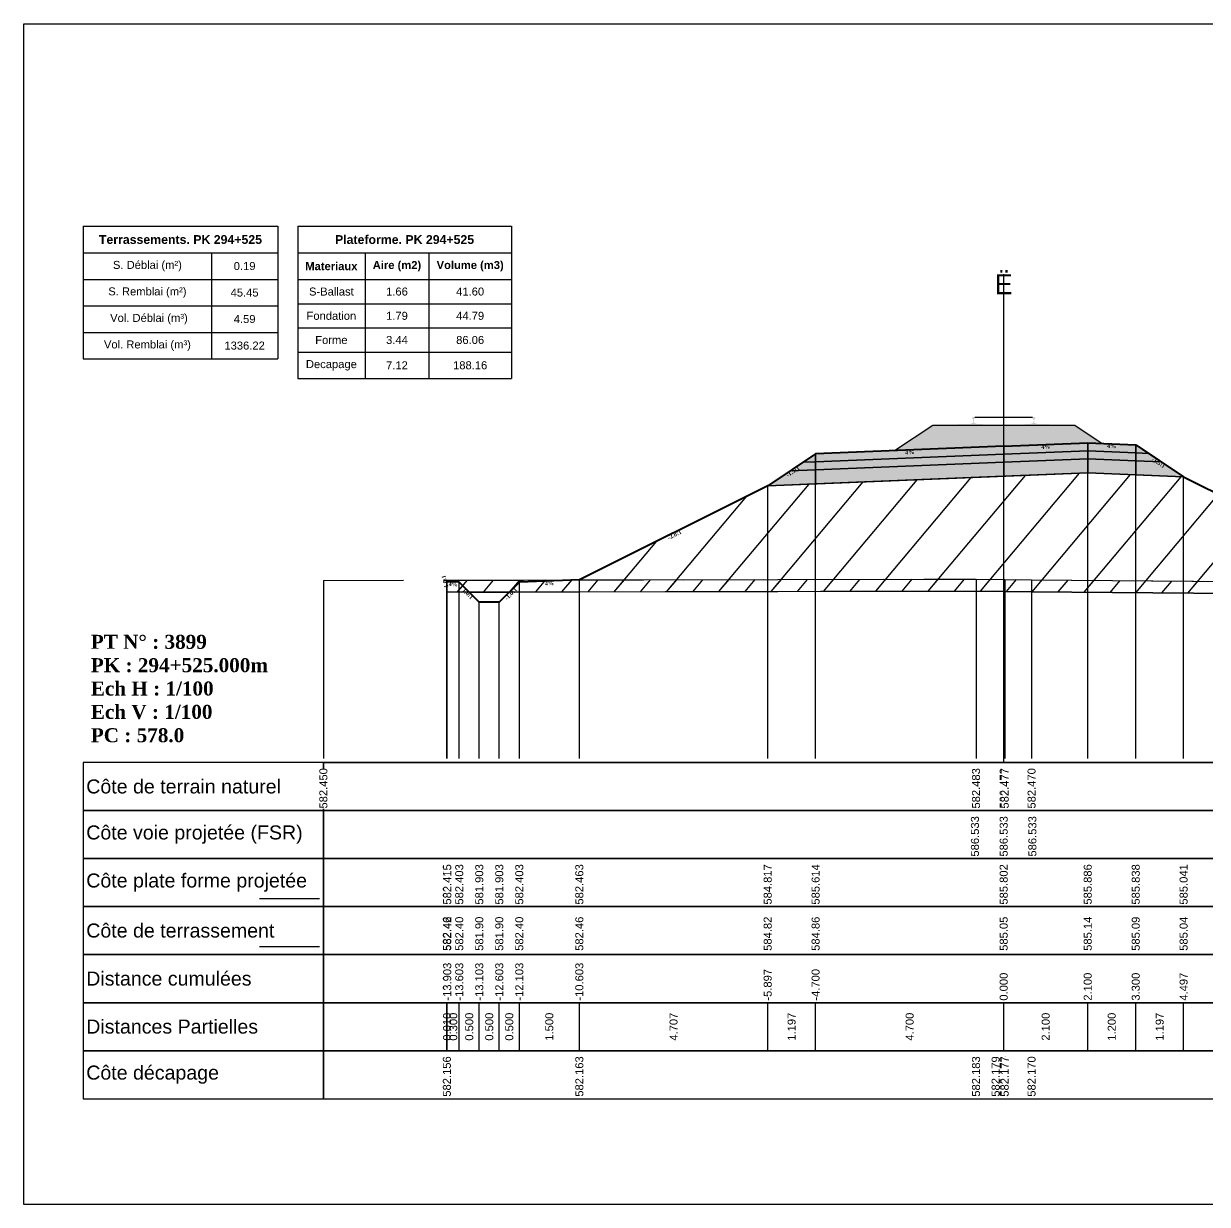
# Model space of a CAD drawing. Header units: millimetres. Extents: x 2762 to 3076, y 916 to 3305.
# Drawn here: x 2797.56 to 2827.14, y 2559.65 to 2589.15 of the extents above; entities that cross this region are included whole.
import ezdxf

# ---------------------------------------------------------------- set-up
doc = ezdxf.new("R2010")
doc.units = ezdxf.units.MM
doc.header["$LTSCALE"] = 2
doc.linetypes.add('CACHE', pattern=[9.525, 6.35, -3.175])
doc.linetypes.add('DASHED', pattern=[0.75, 0.5, -0.25])
for name, color, linetype in [('C-ANNO-TABL', 1, 'Continuous'), ('C-ANNO-TABL-TEXT', 150, 'Continuous'), ('C-ANNO-TABL-TITL', 150, 'Continuous'), ('C-ANNO-TABL-TTBL', 5, 'Continuous'), ('C-ROAD-CORR', 5, 'Continuous'), ('C-ROAD-SCTN', 7, 'Continuous')]:
    doc.layers.add(name, color=color, linetype=linetype)
doc.styles.add('ARIAL', font='arial.ttf')
doc.styles.add('C3D_Etiquette', font='romans.shx')
doc.styles.add('C3D_Profil_Travers', font='romans.shx')
doc.styles.get("Standard").update_dxf_attribs({"font": 'arial.ttf'})

msp = doc.modelspace()

# ---------------------------------------------------------------- hatches: boundary and pattern name
at = {"linetype": 'Continuous', "lineweight": -3}
msp.add_hatch(color=254, dxfattribs=at).paths.add_polyline_path([(2820.837, 2578.931), (2820.837, 2579.116), (2820.952, 2579.137), (2821.3, 2579.137), (2821.3, 2579.142), (2821.226, 2579.142), (2821.226, 2579.152), (2821.227, 2579.153), (2821.229, 2579.154), (2821.23, 2579.154), (2821.25, 2579.156), (2821.253, 2579.156), (2821.256, 2579.157), (2821.284, 2579.168), (2821.287, 2579.169), (2821.288, 2579.17), (2821.289, 2579.172), (2821.29, 2579.176), (2821.291, 2579.183), (2821.292, 2579.192), (2821.293, 2579.203), (2821.293, 2579.226), (2821.292, 2579.242), (2821.292, 2579.249), (2821.291, 2579.255), (2821.29, 2579.259), (2821.29, 2579.261), (2821.289, 2579.264), (2821.288, 2579.266), (2821.287, 2579.268), (2821.286, 2579.269), (2821.285, 2579.27), (2821.269, 2579.275), (2821.267, 2579.277), (2821.266, 2579.278), (2821.265, 2579.279), (2821.265, 2579.282), (2821.265, 2579.3), (2821.266, 2579.304), (2821.267, 2579.307), (2821.269, 2579.309), (2821.271, 2579.31), (2821.274, 2579.312), (2821.275, 2579.312), (2821.279, 2579.313), (2821.283, 2579.313), (2821.286, 2579.314), (2821.29, 2579.314), (2821.295, 2579.314), (2821.298, 2579.314), (2821.301, 2579.314), (2821.305, 2579.314), (2821.308, 2579.314), (2821.312, 2579.314), (2821.317, 2579.314), (2821.32, 2579.313), (2821.324, 2579.313), (2821.328, 2579.312), (2821.329, 2579.312), (2821.331, 2579.31), (2821.334, 2579.309), (2821.336, 2579.307), (2821.337, 2579.304), (2821.337, 2579.3), (2821.337, 2579.282), (2821.337, 2579.279), (2821.337, 2579.278), (2821.336, 2579.277), (2821.334, 2579.275), (2821.318, 2579.27), (2821.317, 2579.269), (2821.315, 2579.268), (2821.314, 2579.266), (2821.314, 2579.264), (2821.313, 2579.261), (2821.312, 2579.259), (2821.312, 2579.255), (2821.311, 2579.249), (2821.31, 2579.242), (2821.31, 2579.226), (2821.31, 2579.203), (2821.311, 2579.192), (2821.312, 2579.183), (2821.313, 2579.176), (2821.314, 2579.172), (2821.315, 2579.17), (2821.316, 2579.169), (2821.318, 2579.168), (2821.347, 2579.157), (2821.35, 2579.156), (2821.353, 2579.156), (2821.373, 2579.154), (2821.374, 2579.154), (2821.375, 2579.153), (2821.376, 2579.152), (2821.376, 2579.142), (2821.302, 2579.142), (2821.302, 2579.137), (2821.506, 2579.137), (2821.638, 2579.106), (2822.472, 2579.106), (2822.603, 2579.137), (2822.807, 2579.137), (2822.807, 2579.142), (2822.733, 2579.142), (2822.733, 2579.152), (2822.734, 2579.153), (2822.736, 2579.154), (2822.737, 2579.154), (2822.757, 2579.156), (2822.76, 2579.156), (2822.763, 2579.157), (2822.791, 2579.168), (2822.794, 2579.169), (2822.795, 2579.17), (2822.796, 2579.172), (2822.797, 2579.176), (2822.798, 2579.183), (2822.799, 2579.192), (2822.8, 2579.203), (2822.8, 2579.226), (2822.799, 2579.242), (2822.799, 2579.249), (2822.798, 2579.255), (2822.797, 2579.259), (2822.797, 2579.261), (2822.796, 2579.264), (2822.795, 2579.266), (2822.794, 2579.268), (2822.793, 2579.269), (2822.792, 2579.27), (2822.776, 2579.275), (2822.774, 2579.277), (2822.773, 2579.278), (2822.772, 2579.279), (2822.772, 2579.282), (2822.772, 2579.3), (2822.773, 2579.304), (2822.774, 2579.307), (2822.776, 2579.309), (2822.778, 2579.31), (2822.781, 2579.312), (2822.782, 2579.312), (2822.786, 2579.313), (2822.79, 2579.313), (2822.793, 2579.314), (2822.797, 2579.314), (2822.802, 2579.314), (2822.805, 2579.314), (2822.808, 2579.314), (2822.812, 2579.314), (2822.815, 2579.314), (2822.819, 2579.314), (2822.824, 2579.314), (2822.827, 2579.313), (2822.831, 2579.313), (2822.835, 2579.312), (2822.836, 2579.312), (2822.838, 2579.31), (2822.841, 2579.309), (2822.843, 2579.307), (2822.844, 2579.304), (2822.844, 2579.3), (2822.844, 2579.282), (2822.844, 2579.279), (2822.844, 2579.278), (2822.843, 2579.277), (2822.841, 2579.275), (2822.825, 2579.27), (2822.824, 2579.269), (2822.822, 2579.268), (2822.821, 2579.266), (2822.821, 2579.264), (2822.82, 2579.261), (2822.819, 2579.259), (2822.819, 2579.255), (2822.818, 2579.249), (2822.817, 2579.242), (2822.817, 2579.226), (2822.817, 2579.203), (2822.818, 2579.192), (2822.819, 2579.183), (2822.82, 2579.176), (2822.821, 2579.172), (2822.822, 2579.17), (2822.823, 2579.169), (2822.825, 2579.168), (2822.854, 2579.157), (2822.857, 2579.156), (2822.86, 2579.156), (2822.88, 2579.154), (2822.881, 2579.154), (2822.882, 2579.153), (2822.883, 2579.152), (2822.883, 2579.142), (2822.809, 2579.142), (2822.809, 2579.137), (2823.157, 2579.137), (2823.272, 2579.116), (2823.272, 2578.931)])
h = msp.add_hatch(dxfattribs=at)
h.set_pattern_fill('GRAVEL', color=252, scale=0.009, style=0)
h.set_pattern_definition([(228.0128, (2819.486781, 2578.705545), (-1.8288, -2.0574), [0.030755, -3.0447435]), (184.96974, (2819.466207, 2578.682685), (2.743199999, 0.228600013), [0.0527764, -5.2248644]), (132.51045, (2819.413629, 2578.678113), (2.286, -2.5146), [0.0372133, -3.684125]), (267.2737, (2819.324475, 2578.620963), (0.2286, 4.572), [0.0480604, -4.7579794]), (292.83365, (2819.322189, 2578.572957), (-1.143, 2.7432), [0.047127, -4.6655827]), (357.2737, (2819.340477, 2578.529523), (-4.572, 0.2286), [0.0480604, -4.7579794]), (37.69424, (2819.388483, 2578.527237), (-2.9718, -2.286), [0.0635574, -6.2921804]), (72.25533, (2819.438775, 2578.566099), (1.6002, 5.0292), [0.0600048, -5.940473]), (121.42957, (2819.457063, 2578.623249), (-1.8288, 2.9718), [0.048223, -4.774099]), (175.23636, (2819.431917, 2578.664397), (2.5146, -0.2286), [0.055054, -2.697654]), (222.39744, (2819.377053, 2578.668969), (-2.7432, -2.5146), [0.071197, -7.0485095]), (138.81407, (2819.55079, 2578.618677), (-1.6002, 1.3716), [0.0243004, -2.405751]), (171.46923, (2819.532501, 2578.634679), (2.9718, -0.4572), [0.0462314, -4.5769175]), (225, (2819.48678, 2578.64154), (-3e-17, -0.2286), [0.032329, -0.29096]), (203.1986, (2819.47078, 2578.66897), (1.143, 0.4572), [0.01741, -1.723556]), (291.8014, (2819.454777, 2578.66211), (-0.2286, 0.6858), [0.024621, -1.206428]), (30.9638, (2819.46392, 2578.63925), (0.6858, 0.4572), [0.039989, -1.292967]), (161.565, (2819.49821, 2578.659825), (0.4572, -0.2286), [0.028916, -0.693981]), (16.38954, (2819.322189, 2578.662111), (2.286, 0.6858), [0.040508, -4.0102944]), (70.34618, (2819.361051, 2578.673541), (-0.9144, -2.5146), [0.033984, -3.3643994]), (293.1986, (2819.49821, 2578.705545), (-0.4572, 1.143), [0.034819, -1.7061465]), (343.61046, (2819.511927, 2578.673541), (-2.286, 0.6858), [0.040508, -4.0102944]), (339.44395, (2819.32219, 2578.52038), (-1.143, 0.4572), [0.039063, -1.914096]), (294.77514, (2819.358765, 2578.506663), (-1.143, 2.5146), [0.0327305, -3.2403234]), (66.8014, (2819.500497, 2578.476945), (0.4572, 1.143), [0.034819, -1.7061465]), (17.35402, (2819.514213, 2578.508949), (-2.9718, -0.9144), [0.0383204, -3.793714]), (69.44395, (2819.388483, 2578.476945), (-0.4572, -1.143), [0.0195316, -1.933628]), (101.3099, (2819.48678, 2578.476945), (-0.2286, 0.9144), [0.011656, -1.1539795]), (165.9638, (2819.484495, 2578.488375), (0.6858, -0.2286), [0.047127, -0.895415]), (186.009, (2819.438775, 2578.499805), (2.286, 0.2286), [0.043674, -4.323723]), (303.69, (2819.46392, 2578.61868), (-0.2286, 0.4572), [0.032969, -0.79126]), (353.15723, (2819.482209, 2578.591245), (3.8862, -0.4572), [0.05756, -5.698441]), (60.9454, (2819.53936, 2578.584387), (-0.9144, -1.6002), [0.023536, -2.330045]), (90, (2819.5508, 2578.60496), (-0.2286, 0.2286), [0.013716, -0.214884]), (120.25644, (2819.434203, 2578.506663), (0.9144, -1.6002), [0.031758, -3.1440547]), (48.0128, (2819.418201, 2578.534095), (1.8288, 2.0574), [0.06151, -3.0139886]), (0, (2819.45935, 2578.57981), (0.2286, 0.2286), [0.059436, -0.169164]), (325.30485, (2819.518785, 2578.579815), (2.286, -1.6002), [0.036145, -3.5783385]), (254.0546, (2819.548503, 2578.55924), (-0.2286, -0.9144), [0.033285, -1.6309485]), (207.64598, (2819.539359, 2578.527237), (-4.3434, -2.286), [0.054193, -5.365122]), (175.42608, (2819.491353, 2578.502091), (-2.9718, 0.2286), [0.0573327, -5.675926])])
h.paths.add_polyline_path([(2819.322, 2578.477), (2820.28, 2579.115), (2823.83, 2579.115), (2824.519, 2578.656), (2824.155, 2578.67)])
h = msp.add_hatch(color=11, dxfattribs=at)
h.paths.add_polyline_path([(2825.355, 2578.422), (2825.355, 2578.622), (2825.674, 2578.409)])
h.paths.add_polyline_path([(2824.155, 2578.47), (2824.155, 2578.67), (2825.355, 2578.622), (2825.355, 2578.422)])
h.paths.add_polyline_path([(2822.055, 2578.386), (2822.055, 2578.586), (2824.155, 2578.67), (2824.155, 2578.47)])
h.paths.add_polyline_path([(2817.355, 2578.198), (2817.355, 2578.398), (2822.055, 2578.586), (2822.055, 2578.386)])
h.paths.add_polyline_path([(2817.035, 2578.185), (2817.355, 2578.398), (2817.355, 2578.198)])
h = msp.add_hatch(color=30, dxfattribs=at)
h.paths.add_polyline_path([(2825.355, 2578.222), (2825.355, 2578.422), (2825.674, 2578.409), (2825.993, 2578.197)])
h.paths.add_polyline_path([(2824.155, 2578.27), (2824.155, 2578.47), (2825.355, 2578.422), (2825.355, 2578.222)])
h.paths.add_polyline_path([(2822.055, 2578.186), (2822.055, 2578.386), (2824.155, 2578.47), (2824.155, 2578.27)])
h.paths.add_polyline_path([(2817.355, 2577.998), (2817.355, 2578.198), (2822.055, 2578.386), (2822.055, 2578.186)])
h.paths.add_polyline_path([(2816.716, 2577.973), (2817.035, 2578.185), (2817.355, 2578.198), (2817.355, 2577.998)])
h = msp.add_hatch(color=83, dxfattribs=at)
h.paths.add_polyline_path([(2825.355, 2577.872), (2825.355, 2578.222), (2825.993, 2578.197), (2826.551, 2577.824)])
h.paths.add_polyline_path([(2824.155, 2577.92), (2824.155, 2578.27), (2825.355, 2578.222), (2825.355, 2577.872)])
h.paths.add_polyline_path([(2822.055, 2577.836), (2822.055, 2578.186), (2824.155, 2578.27), (2824.155, 2577.92)])
h.paths.add_polyline_path([(2817.355, 2577.648), (2817.355, 2577.998), (2822.055, 2578.186), (2822.055, 2577.836)])
h.paths.add_polyline_path([(2816.158, 2577.6), (2816.716, 2577.973), (2817.355, 2577.998), (2817.355, 2577.648)])
h = msp.add_hatch(dxfattribs=at)
h.set_pattern_fill('_U', color=3, angle=50, style=0, pattern_type=0)
h.set_pattern_definition([(50, (2809.7076, 2574.9435), (-0.766044, 0.642788), [])])
h.paths.add_polyline_path([(2809.708, 2574.944), (2809.951, 2575.187), (2811.451, 2575.247), (2816.158, 2577.6), (2824.155, 2577.92), (2826.551, 2577.824), (2831.867, 2575.166), (2831.867, 2574.866), (2822.752, 2574.953), (2822.08, 2574.961), (2821.364, 2574.967)])
h.paths.add_polyline_path([(2808.141, 2574.94), (2808.141, 2575.24), (2808.151, 2575.199), (2808.451, 2575.187), (2808.697, 2574.941)])
h = msp.add_hatch(dxfattribs=at)
h.set_pattern_fill('_U', color=150, scale=0.5, angle=50, style=0, pattern_type=0)
h.set_pattern_definition([(50, (2809.70765, 2574.9435), (-0.383022, 0.321394), [])])
h.paths.add_polyline_path([(2809.708, 2574.944), (2809.951, 2575.187), (2811.451, 2575.247), (2821.364, 2575.267), (2822.08, 2575.261), (2822.752, 2575.253), (2831.867, 2575.166), (2831.867, 2574.866), (2822.752, 2574.953), (2822.08, 2574.961), (2821.364, 2574.967)])
h.paths.add_polyline_path([(2808.141, 2575.24), (2811.451, 2575.247), (2809.951, 2575.187), (2809.708, 2574.944), (2808.697, 2574.941), (2808.451, 2575.187), (2808.151, 2575.199)])
h.paths.add_polyline_path([(2808.141, 2574.94), (2808.141, 2575.24), (2808.151, 2575.199), (2808.451, 2575.187), (2808.697, 2574.941)])

# ---------------------------------------------------------------- linework, layer by layer
at = {"color": 7, "linetype": 'Continuous', "lineweight": -3}
for p, q in [((2822.055, 2570.684), (2822.055, 2582.884)), ((2805.054, 2570.684), (2839.056, 2570.684)), ((2808.141, 2563.484), (2808.141, 2564.684)), ((2808.151, 2563.484), (2808.151, 2564.684)), ((2808.151, 2563.484), (2808.151, 2564.684)), ((2808.451, 2563.484), (2808.451, 2564.684)), ((2808.451, 2563.484), (2808.451, 2564.684)), ((2808.951, 2563.484), (2808.951, 2564.684)), ((2808.951, 2563.484), (2808.951, 2564.684)), ((2809.451, 2563.484), (2809.451, 2564.684)), ((2809.451, 2563.484), (2809.451, 2564.684)), ((2809.951, 2563.484), (2809.951, 2564.684)), ((2809.951, 2563.484), (2809.951, 2564.684)), ((2811.451, 2563.484), (2811.451, 2564.684)), ((2811.451, 2563.484), (2811.451, 2564.684)), ((2816.158, 2563.484), (2816.158, 2564.684)), ((2816.158, 2563.484), (2816.158, 2564.684)), ((2817.355, 2563.484), (2817.355, 2564.684)), ((2817.355, 2563.484), (2817.355, 2564.684)), ((2822.055, 2563.484), (2822.055, 2564.684)), ((2822.055, 2563.484), (2822.055, 2564.684)), ((2824.155, 2563.484), (2824.155, 2564.684)), ((2824.155, 2563.484), (2824.155, 2564.684)), ((2825.355, 2563.484), (2825.355, 2564.684)), ((2825.355, 2563.484), (2825.355, 2564.684)), ((2826.551, 2563.484), (2826.551, 2564.684)), ((2826.551, 2563.484), (2826.551, 2564.684))]:
    msp.add_line(p, q, dxfattribs=at)
at = {"color": 251, "linetype": 'Continuous', "lineweight": -3}
for p, q in [((2819.322, 2578.477), (2820.28, 2579.115)), ((2820.28, 2579.115), (2823.83, 2579.115)), ((2823.83, 2579.115), (2824.519, 2578.656)), ((2824.155, 2578.67), (2819.322, 2578.477)), ((2822.055, 2578.586), (2824.155, 2578.67)), ((2824.519, 2578.656), (2824.155, 2578.67)), ((2824.155, 2578.47), (2824.155, 2578.67)), ((2824.155, 2578.67), (2825.355, 2578.622)), ((2824.155, 2578.67), (2824.155, 2578.47)), ((2825.355, 2578.422), (2825.355, 2578.622)), ((2825.355, 2578.622), (2825.674, 2578.409)), ((2825.355, 2578.622), (2825.355, 2578.422)), ((2817.035, 2578.185), (2817.355, 2578.398)), ((2817.355, 2578.398), (2822.055, 2578.586)), ((2817.355, 2578.198), (2817.355, 2578.398)), ((2817.355, 2578.398), (2817.355, 2578.198)), ((2822.055, 2578.386), (2817.355, 2578.198)), ((2822.055, 2578.386), (2822.055, 2578.586)), ((2822.055, 2578.586), (2822.055, 2578.386)), ((2824.155, 2578.47), (2822.055, 2578.386)), ((2825.355, 2578.422), (2824.155, 2578.47)), ((2825.674, 2578.409), (2825.355, 2578.422)), ((2817.355, 2578.198), (2817.035, 2578.185))]:
    msp.add_line(p, q, dxfattribs=at)
at = {"color": 53, "linetype": 'Continuous', "lineweight": -3}
for p, q in [((2817.355, 2578.198), (2822.055, 2578.386)), ((2822.055, 2578.386), (2824.155, 2578.47)), ((2822.055, 2578.186), (2822.055, 2578.386)), ((2822.055, 2578.386), (2822.055, 2578.186)), ((2824.155, 2578.27), (2824.155, 2578.47)), ((2824.155, 2578.47), (2825.355, 2578.422)), ((2824.155, 2578.47), (2824.155, 2578.27)), ((2825.355, 2578.222), (2825.355, 2578.422)), ((2825.355, 2578.422), (2825.674, 2578.409)), ((2825.355, 2578.422), (2825.355, 2578.222)), ((2825.674, 2578.409), (2825.993, 2578.197)), ((2816.716, 2577.973), (2817.035, 2578.185)), ((2817.035, 2578.185), (2817.355, 2578.198)), ((2817.355, 2577.998), (2817.355, 2578.198)), ((2817.355, 2578.198), (2817.355, 2577.998)), ((2822.055, 2578.186), (2817.355, 2577.998)), ((2817.355, 2577.998), (2822.055, 2578.186)), ((2824.155, 2578.27), (2822.055, 2578.186)), ((2822.055, 2578.186), (2824.155, 2578.27)), ((2822.055, 2577.836), (2822.055, 2578.186)), ((2822.055, 2578.186), (2822.055, 2577.836)), ((2825.355, 2578.222), (2824.155, 2578.27)), ((2824.155, 2577.92), (2824.155, 2578.27)), ((2824.155, 2578.27), (2825.355, 2578.222)), ((2824.155, 2578.27), (2824.155, 2577.92)), ((2825.993, 2578.197), (2825.355, 2578.222)), ((2825.355, 2577.872), (2825.355, 2578.222)), ((2825.355, 2578.222), (2825.993, 2578.197)), ((2825.355, 2578.222), (2825.355, 2577.872)), ((2825.993, 2578.197), (2826.551, 2577.824)), ((2816.158, 2577.6), (2816.716, 2577.973)), ((2817.355, 2577.998), (2816.716, 2577.973)), ((2816.716, 2577.973), (2817.355, 2577.998)), ((2817.355, 2577.648), (2817.355, 2577.998)), ((2817.355, 2577.998), (2817.355, 2577.648)), ((2822.055, 2577.836), (2817.355, 2577.648)), ((2824.155, 2577.92), (2822.055, 2577.836)), ((2825.355, 2577.872), (2824.155, 2577.92)), ((2826.551, 2577.824), (2825.355, 2577.872)), ((2817.355, 2577.648), (2816.158, 2577.6))]:
    msp.add_line(p, q, dxfattribs=at)
at = {"color": 253, "linetype": 'Continuous', "lineweight": -3}
for p, q in [((2816.158, 2577.6), (2824.155, 2577.92)), ((2824.155, 2577.92), (2826.551, 2577.824)), ((2826.551, 2577.824), (2831.867, 2575.166)), ((2811.451, 2575.247), (2816.158, 2577.6)), ((2808.141, 2575.24), (2811.451, 2575.247)), ((2808.151, 2575.199), (2808.141, 2575.24)), ((2808.141, 2574.94), (2808.141, 2575.24)), ((2808.141, 2575.24), (2808.151, 2575.199)), ((2808.141, 2574.94), (2808.141, 2575.24)), ((2808.141, 2575.24), (2808.151, 2575.199)), ((2808.451, 2575.187), (2808.151, 2575.199)), ((2808.151, 2575.199), (2808.451, 2575.187)), ((2808.151, 2575.199), (2808.451, 2575.187)), ((2808.697, 2574.941), (2808.451, 2575.187)), ((2808.451, 2575.187), (2808.697, 2574.941)), ((2808.451, 2575.187), (2808.697, 2574.941)), ((2809.708, 2574.944), (2809.951, 2575.187)), ((2809.951, 2575.187), (2809.708, 2574.944)), ((2809.708, 2574.944), (2809.951, 2575.187)), ((2809.951, 2575.187), (2811.451, 2575.247)), ((2811.451, 2575.247), (2809.951, 2575.187)), ((2809.951, 2575.187), (2811.451, 2575.247)), ((2811.451, 2575.247), (2821.364, 2575.267)), ((2821.364, 2575.267), (2822.08, 2575.261)), ((2822.08, 2575.261), (2822.752, 2575.253)), ((2822.752, 2575.253), (2831.867, 2575.166)), ((2808.697, 2574.941), (2808.141, 2574.94)), ((2808.697, 2574.941), (2808.141, 2574.94)), ((2809.708, 2574.944), (2808.697, 2574.941)), ((2808.697, 2574.941), (2809.708, 2574.944)), ((2808.951, 2574.687), (2808.697, 2574.941)), ((2809.708, 2574.944), (2809.451, 2574.687)), ((2821.364, 2574.967), (2809.708, 2574.944)), ((2821.364, 2574.967), (2809.708, 2574.944)), ((2822.08, 2574.961), (2821.364, 2574.967)), ((2822.08, 2574.961), (2821.364, 2574.967)), ((2822.752, 2574.953), (2822.08, 2574.961)), ((2822.752, 2574.953), (2822.08, 2574.961)), ((2831.867, 2574.866), (2822.752, 2574.953)), ((2831.867, 2574.866), (2822.752, 2574.953)), ((2809.451, 2574.687), (2808.951, 2574.687))]:
    msp.add_line(p, q, dxfattribs=at)
at = {"color": 8, "linetype": 'CACHE', "lineweight": -3}
for p, q in [((2822.055, 2570.784), (2822.055, 2577.836)), ((2822.055, 2570.784), (2822.055, 2577.836)), ((2824.155, 2570.784), (2824.155, 2577.92)), ((2825.355, 2570.784), (2825.355, 2577.872)), ((2826.551, 2570.784), (2826.551, 2577.824)), ((2816.158, 2570.784), (2816.158, 2577.6)), ((2817.355, 2570.784), (2817.355, 2577.648)), ((2808.141, 2570.784), (2808.141, 2575.24)), ((2808.151, 2570.784), (2808.151, 2575.199)), ((2808.451, 2570.784), (2808.451, 2575.187)), ((2809.951, 2570.784), (2809.951, 2575.187)), ((2811.451, 2570.784), (2811.451, 2575.247)), ((2808.951, 2570.784), (2808.951, 2574.687)), ((2809.451, 2570.784), (2809.451, 2574.687))]:
    msp.add_line(p, q, dxfattribs=at)
at = {"color": 105, "linetype": 'DASHED', "lineweight": -3, "ltscale": 2}
for p, q in [((2805.055, 2575.234), (2821.364, 2575.267)), ((2821.364, 2575.267), (2822.055, 2575.261)), ((2822.055, 2575.261), (2822.08, 2575.261)), ((2822.08, 2575.261), (2822.752, 2575.253)), ((2822.752, 2575.253), (2839.055, 2575.098))]:
    msp.add_line(p, q, dxfattribs=at)
at = {"color": 98, "linetype": 'CACHE', "lineweight": -3}
for p, q in [((2805.055, 2575.234), (2805.055, 2570.784)), ((2821.364, 2575.267), (2821.364, 2570.784)), ((2822.055, 2575.261), (2822.055, 2570.784)), ((2822.08, 2575.261), (2822.08, 2570.784)), ((2822.752, 2575.253), (2822.752, 2570.784))]:
    msp.add_line(p, q, dxfattribs=at)
at = {"color": 6, "linetype": 'Continuous', "lineweight": -3}
for p, q in [((2808.141, 2574.94), (2811.451, 2574.947)), ((2811.451, 2574.947), (2821.364, 2574.967)), ((2821.364, 2574.967), (2821.853, 2574.963)), ((2821.853, 2574.963), (2822.055, 2574.961)), ((2822.055, 2574.961), (2822.08, 2574.961)), ((2822.08, 2574.961), (2822.752, 2574.953)), ((2822.752, 2574.953), (2831.867, 2574.866))]:
    msp.add_line(p, q, dxfattribs=at)
at = {"color": 154, "linetype": 'Continuous', "lineweight": -3}
msp.add_line((2803.454, 2567.284), (2804.954, 2567.284), dxfattribs=at)
at = {"color": 1, "linetype": 'Continuous', "lineweight": -3}
msp.add_line((2803.454, 2566.084), (2804.954, 2566.084), dxfattribs=at)
at = {"color": 7, "linetype": 'Continuous', "lineweight": -3}
for points in [[(2805.054, 2569.484), (2805.054, 2570.684), (2799.054, 2570.684), (2799.054, 2569.484)], [(2805.054, 2569.484), (2839.056, 2569.484), (2839.056, 2570.684), (2805.054, 2570.684)], [(2805.054, 2568.284), (2805.054, 2569.484), (2799.054, 2569.484), (2799.054, 2568.284)], [(2805.054, 2568.284), (2839.056, 2568.284), (2839.056, 2569.484), (2805.054, 2569.484)], [(2805.054, 2567.084), (2805.054, 2568.284), (2799.054, 2568.284), (2799.054, 2567.084)], [(2805.054, 2567.084), (2839.056, 2567.084), (2839.056, 2568.284), (2805.054, 2568.284)], [(2805.054, 2565.884), (2805.054, 2567.084), (2799.054, 2567.084), (2799.054, 2565.884)], [(2805.054, 2565.884), (2839.056, 2565.884), (2839.056, 2567.084), (2805.054, 2567.084)], [(2805.054, 2564.684), (2805.054, 2565.884), (2799.054, 2565.884), (2799.054, 2564.684)], [(2805.054, 2564.684), (2839.056, 2564.684), (2839.056, 2565.884), (2805.054, 2565.884)], [(2805.054, 2563.484), (2805.054, 2564.684), (2799.054, 2564.684), (2799.054, 2563.484)], [(2805.054, 2563.484), (2839.056, 2563.484), (2839.056, 2564.684), (2805.054, 2564.684)], [(2805.054, 2562.284), (2805.054, 2563.484), (2799.054, 2563.484), (2799.054, 2562.284)], [(2805.054, 2562.284), (2839.056, 2562.284), (2839.056, 2563.484), (2805.054, 2563.484)]]:
    msp.add_3dface(points, dxfattribs=at)
at = {"layer": 'C-ANNO-TABL', "color": 7, "linetype": 'Continuous', "lineweight": -3}
for p, q in [((2799.054, 2583.419), (2802.26, 2583.419)), ((2802.26, 2583.419), (2803.913, 2583.419)), ((2802.26, 2583.419), (2802.26, 2582.757)), ((2804.413, 2583.416), (2806.095, 2583.416)), ((2806.095, 2583.416), (2807.691, 2583.416)), ((2806.095, 2583.416), (2806.095, 2582.754)), ((2807.691, 2583.416), (2809.753, 2583.416)), ((2807.691, 2583.416), (2807.691, 2582.754)), ((2799.054, 2582.757), (2802.26, 2582.757)), ((2802.26, 2582.757), (2803.913, 2582.757)), ((2802.26, 2582.757), (2802.26, 2582.095)), ((2804.413, 2582.754), (2806.095, 2582.754)), ((2806.095, 2582.754), (2807.691, 2582.754)), ((2806.095, 2582.754), (2806.095, 2582.147)), ((2807.691, 2582.754), (2809.753, 2582.754)), ((2807.691, 2582.754), (2807.691, 2582.147)), ((2799.054, 2582.095), (2802.26, 2582.095)), ((2802.26, 2582.095), (2803.913, 2582.095)), ((2802.26, 2582.095), (2802.26, 2581.432)), ((2804.413, 2582.147), (2806.095, 2582.147)), ((2806.095, 2582.147), (2807.691, 2582.147)), ((2806.095, 2582.147), (2806.095, 2581.543)), ((2807.691, 2582.147), (2809.753, 2582.147)), ((2807.691, 2582.147), (2807.691, 2581.543)), ((2799.054, 2581.432), (2802.26, 2581.432)), ((2802.26, 2581.432), (2803.913, 2581.432)), ((2802.26, 2581.432), (2802.26, 2580.77)), ((2804.413, 2581.543), (2806.095, 2581.543)), ((2806.095, 2581.543), (2807.691, 2581.543)), ((2806.095, 2581.543), (2806.095, 2580.939)), ((2807.691, 2581.543), (2809.753, 2581.543)), ((2807.691, 2581.543), (2807.691, 2580.939)), ((2804.413, 2580.939), (2806.095, 2580.939)), ((2806.095, 2580.939), (2807.691, 2580.939)), ((2806.095, 2580.939), (2806.095, 2580.28)), ((2807.691, 2580.939), (2809.753, 2580.939)), ((2807.691, 2580.939), (2807.691, 2580.28))]:
    msp.add_line(p, q, dxfattribs=at)
at = {"layer": 'C-ANNO-TABL-TTBL', "color": 7, "linetype": 'Continuous', "lineweight": -3}
for p, q in [((2799.054, 2584.084), (2803.913, 2584.084)), ((2799.054, 2584.084), (2799.054, 2583.419)), ((2803.913, 2584.084), (2803.913, 2583.419)), ((2804.413, 2584.084), (2809.753, 2584.084)), ((2804.413, 2584.084), (2804.413, 2583.416)), ((2809.753, 2584.084), (2809.753, 2583.416)), ((2799.054, 2583.419), (2799.054, 2582.757)), ((2803.913, 2583.419), (2803.913, 2582.757)), ((2804.413, 2583.416), (2804.413, 2582.754)), ((2809.753, 2583.416), (2809.753, 2582.754)), ((2799.054, 2582.757), (2799.054, 2582.095)), ((2803.913, 2582.757), (2803.913, 2582.095)), ((2804.413, 2582.754), (2804.413, 2582.147)), ((2809.753, 2582.754), (2809.753, 2582.147)), ((2799.054, 2582.095), (2799.054, 2581.432)), ((2803.913, 2582.095), (2803.913, 2581.432)), ((2804.413, 2582.147), (2804.413, 2581.543)), ((2809.753, 2582.147), (2809.753, 2581.543)), ((2799.054, 2581.432), (2799.054, 2580.77)), ((2803.913, 2581.432), (2803.913, 2580.77)), ((2804.413, 2581.543), (2804.413, 2580.939)), ((2809.753, 2581.543), (2809.753, 2580.939)), ((2799.054, 2580.77), (2802.26, 2580.77)), ((2802.26, 2580.77), (2803.913, 2580.77)), ((2804.413, 2580.939), (2804.413, 2580.28)), ((2809.753, 2580.939), (2809.753, 2580.28)), ((2804.413, 2580.28), (2806.095, 2580.28)), ((2806.095, 2580.28), (2807.691, 2580.28)), ((2807.691, 2580.28), (2809.753, 2580.28))]:
    msp.add_line(p, q, dxfattribs=at)
at = {"layer": 'C-ROAD-CORR', "color": 1, "linetype": 'Continuous', "lineweight": 40}
for p, q in [((2822.055, 2578.586), (2824.155, 2578.67)), ((2824.155, 2578.67), (2825.355, 2578.622)), ((2825.355, 2578.622), (2826.551, 2577.824)), ((2817.355, 2578.398), (2816.158, 2577.6)), ((2822.055, 2578.586), (2817.355, 2578.398)), ((2826.551, 2577.824), (2831.867, 2575.166)), ((2816.158, 2577.6), (2811.451, 2575.247)), ((2808.151, 2575.199), (2808.141, 2575.24)), ((2808.451, 2575.187), (2808.151, 2575.199)), ((2808.951, 2574.687), (2808.451, 2575.187)), ((2809.951, 2575.187), (2809.451, 2574.687)), ((2811.451, 2575.247), (2809.951, 2575.187)), ((2809.451, 2574.687), (2808.951, 2574.687))]:
    msp.add_line(p, q, dxfattribs=at)
at = {"layer": 'C-ROAD-CORR', "color": 102, "linetype": 'Continuous', "lineweight": -3, "ltscale": 0.5}
for p, q in [((2822.055, 2577.836), (2817.355, 2577.648)), ((2822.055, 2577.836), (2824.155, 2577.92)), ((2824.155, 2577.92), (2825.355, 2577.872)), ((2825.355, 2577.872), (2826.551, 2577.824)), ((2817.355, 2577.648), (2816.158, 2577.6))]:
    msp.add_line(p, q, dxfattribs=at)
at = {"layer": 'C-ROAD-CORR', "color": 1, "linetype": 'Continuous', "lineweight": -3}
for p, q in [((2808.951, 2574.687), (2808.451, 2575.187)), ((2809.951, 2575.187), (2809.451, 2574.687))]:
    msp.add_line(p, q, dxfattribs=at)
at = {"layer": 'C-ROAD-SCTN', "color": 154, "linetype": 'Continuous', "lineweight": -3}
for p, q in [((2821.337, 2579.317), (2822.055, 2579.317)), ((2822.055, 2579.317), (2822.772, 2579.317)), ((2822.055, 2578.586), (2824.155, 2578.67)), ((2824.155, 2578.67), (2825.355, 2578.622)), ((2825.355, 2578.622), (2826.551, 2577.824)), ((2816.158, 2577.6), (2817.355, 2578.398)), ((2817.355, 2578.398), (2822.055, 2578.586)), ((2826.551, 2577.824), (2831.867, 2575.166)), ((2811.451, 2575.247), (2816.158, 2577.6)), ((2808.141, 2575.24), (2808.151, 2575.199)), ((2808.151, 2575.199), (2808.451, 2575.187)), ((2808.451, 2575.187), (2808.951, 2574.687)), ((2809.451, 2574.687), (2809.951, 2575.187)), ((2809.951, 2575.187), (2811.451, 2575.247)), ((2808.951, 2574.687), (2809.451, 2574.687))]:
    msp.add_line(p, q, dxfattribs=at)
at = {"layer": 'C-ROAD-SCTN', "color": 140, "linetype": 'Continuous', "lineweight": -3}
for p, q in [((2819.322, 2578.477), (2820.28, 2579.115)), ((2820.28, 2579.115), (2820.323, 2579.115)), ((2820.323, 2579.115), (2822.055, 2579.115)), ((2822.055, 2579.115), (2823.786, 2579.115)), ((2823.786, 2579.115), (2823.83, 2579.115)), ((2823.83, 2579.115), (2824.519, 2578.656))]:
    msp.add_line(p, q, dxfattribs=at)
at = {"layer": 'C-ROAD-SCTN', "color": 1, "linetype": 'Continuous', "lineweight": -3}
for p, q in [((2817.355, 2577.648), (2822.055, 2577.836)), ((2822.055, 2577.836), (2824.155, 2577.92)), ((2824.155, 2577.92), (2825.355, 2577.872)), ((2825.355, 2577.872), (2826.551, 2577.824)), ((2826.551, 2577.824), (2831.867, 2575.166)), ((2811.451, 2575.247), (2816.158, 2577.6)), ((2816.158, 2577.6), (2817.355, 2577.648)), ((2808.141, 2575.24), (2808.151, 2575.199)), ((2808.151, 2575.199), (2808.451, 2575.187)), ((2808.451, 2575.187), (2808.951, 2574.687)), ((2809.451, 2574.687), (2809.951, 2575.187)), ((2809.951, 2575.187), (2811.451, 2575.247)), ((2808.951, 2574.687), (2809.451, 2574.687))]:
    msp.add_line(p, q, dxfattribs=at)

# ---------------------------------------------------------------- texts
at = {"color": 7, "linetype": 'Continuous', "lineweight": -3}
for s, insert, char_height, attachment_point, style in [('{\\fWingdings|b0|i0|c2|p0;Ë}', (2822.055, 2582.384), 0.5, 8, 'C3D_Profil_Travers'), ('{\\fTimes New Roman|b1|i0|c0|p18;PT N° : 3899\\PPK : 294+525.000m\\PEch H : 1/100\\PEch V : 1/100\\PPC : 578.0}', (2799.243, 2571.184), 0.35, 7, 'C3D_Profil_Travers'), ('{\\fArial|b0|i0|c0|p34;Côte de terrain naturel}', (2799.129, 2570.084), 0.35, 4, 'C3D_Etiquette'), ('{\\fArial|b0|i0|c0|p34;Côte plate forme projetée}', (2799.129, 2567.684), 0.35, 4, 'C3D_Etiquette'), ('{\\fArial|b0|i0|c0|p34;Côte de terrassement}', (2799.129, 2566.484), 0.35, 4, 'C3D_Etiquette'), ('{\\fArial|b0|i0|c0|p34;Distance cumulées}', (2799.129, 2565.284), 0.35, 4, 'C3D_Etiquette'), ('{\\fArial|b0|i0|c0|p34;Distances Partielles}', (2799.129, 2564.084), 0.35, 4, 'C3D_Etiquette'), ('{\\fArial|b0|i0|c0|p34;Côte décapage}', (2799.129, 2562.884), 0.35, 4, 'C3D_Etiquette')]:
    msp.add_mtext(s, dxfattribs=dict(at, insert=insert, char_height=char_height, attachment_point=attachment_point, style=style))
at = {"color": 7, "linetype": 'Continuous', "lineweight": -3, "char_height": 0.1, "style": 'C3D_Etiquette'}
for s, insert, width, attachment_point, rotation in [('{\\fTimes New Roman|b1|i0|c0|p18;4%}', (2823.105, 2578.624), 0.37094, 2, 2.2906), ('{\\fTimes New Roman|b1|i0|c0|p18;4%}', (2824.754, 2578.642), 0.42071, 2, 357.7094), ('{\\fTimes New Roman|b1|i0|c0|p18;4%}', (2819.705, 2578.488), 0.42071, 2, 2.2906), ('{\\fTimes New Roman|b1|i0|c0|p18;-1.5:1}', (2816.758, 2577.996), 0.34598, 2, 33.6901), ('{\\fTimes New Roman|b1|i0|c0|p18;-1.5:1}', (2825.951, 2578.22), 0.34598, 2, 326.3099), ('{\\fTimes New Roman|b1|i0|c0|p18;-2.0:1}', (2813.806, 2576.42), 0.34598, 2, 26.5651), ('{\\fTimes New Roman|b1|i0|c0|p18;1.0:1}', (2808.142, 2575.219), 0.29446, 8, 104.0362), ('{\\fTimes New Roman|b1|i0|c0|p18;4%}', (2808.301, 2575.189), 0.37094, 2, 357.7094), ('{\\fTimes New Roman|b1|i0|c0|p18;4%}', (2810.701, 2575.213), 0.42071, 2, 2.2906), ('{\\fTimes New Roman|b1|i0|c0|p18;1.0:1}', (2808.698, 2574.934), 0.29001, 2, 315), ('{\\fTimes New Roman|b1|i0|c0|p18;-1.0:1}', (2809.704, 2574.934), 0.34598, 2, 45)]:
    msp.add_mtext(s, dxfattribs=dict(at, insert=insert, width=width, attachment_point=attachment_point, rotation=rotation))
at = {"color": 7, "linetype": 'Continuous', "lineweight": -3, "insert": (2799.129, 2568.884), "char_height": 0.35, "attachment_point": 4}
msp.add_mtext('{\\fArial|b0|i0|c0|p34;Côte voie projetée (FSR)}', dxfattribs=at)
at = {"color": 7, "linetype": 'Continuous', "lineweight": -3, "char_height": 0.2, "rotation": 90, "style": 'C3D_Profil_Travers'}
for s, insert, attachment_point in [('{\\fArial|b0|i0|c0|p34;582.46}', (2808.141, 2565.979), 4), ('{\\fArial|b0|i0|c0|p34;582.42}', (2808.151, 2565.979), 4), ('{\\fArial|b0|i0|c0|p34;582.40}', (2808.451, 2565.979), 4), ('{\\fArial|b0|i0|c0|p34;581.90}', (2808.951, 2565.979), 4), ('{\\fArial|b0|i0|c0|p34;581.90}', (2809.451, 2565.979), 4), ('{\\fArial|b0|i0|c0|p34;582.40}', (2809.951, 2565.979), 4), ('{\\fArial|b0|i0|c0|p34;582.46}', (2811.451, 2565.979), 4), ('{\\fArial|b0|i0|c0|p34;584.82}', (2816.158, 2565.979), 4), ('{\\fArial|b0|i0|c0|p34;584.86}', (2817.355, 2565.979), 4), ('{\\fArial|b0|i0|c0|p34;585.05}', (2822.055, 2565.979), 4), ('{\\fArial|b0|i0|c0|p34;585.14}', (2824.155, 2565.979), 4), ('{\\fArial|b0|i0|c0|p34;585.09}', (2825.355, 2565.979), 4), ('{\\fArial|b0|i0|c0|p34;585.04}', (2826.551, 2565.979), 4), ('{\\fArial|b0|i0|c0|p34;0.010}', (2808.146, 2564.084), 5), ('{\\fArial|b0|i0|c0|p34;0.300}', (2808.301, 2564.084), 5), ('{\\fArial|b0|i0|c0|p34;0.500}', (2808.701, 2564.084), 5), ('{\\fArial|b0|i0|c0|p34;0.500}', (2809.201, 2564.084), 5), ('{\\fArial|b0|i0|c0|p34;0.500}', (2809.701, 2564.084), 5), ('{\\fArial|b0|i0|c0|p34;1.500}', (2810.701, 2564.084), 5), ('{\\fArial|b0|i0|c0|p34;4.707}', (2813.805, 2564.084), 5), ('{\\fArial|b0|i0|c0|p34;1.197}', (2816.756, 2564.084), 5), ('{\\fArial|b0|i0|c0|p34;4.700}', (2819.705, 2564.084), 5), ('{\\fArial|b0|i0|c0|p34;2.100}', (2823.105, 2564.084), 5), ('{\\fArial|b0|i0|c0|p34;1.200}', (2824.755, 2564.084), 5), ('{\\fArial|b0|i0|c0|p34;1.197}', (2825.953, 2564.084), 5)]:
    msp.add_mtext(s, dxfattribs=dict(at, insert=insert, attachment_point=attachment_point))
at = {"layer": 'C-ANNO-TABL-TEXT', "color": 7, "linetype": 'Continuous', "lineweight": -3, "char_height": 0.2, "attachment_point": 5, "style": 'ARIAL'}
for s, insert in [('{\\fArial|b0|i0|c0|p34;\\C7;0.19}', (2803.086, 2583.088)), ('{\\fArial|b0|i0|c0|p34;\\C7;45.45}', (2803.086, 2582.426)), ('{\\fArial|b0|i0|c0|p34;\\C7;S-Ballast}', (2805.254, 2582.451)), ('{\\fArial|b0|i0|c0|p34;\\C7;1.66}', (2806.893, 2582.451)), ('{\\C18;\\c0;41.60}', (2808.722, 2582.451)), ('{\\fArial|b0|i0|c0|p34;\\C7;4.59}', (2803.086, 2581.764)), ('{\\fArial|b0|i0|c0|p34;\\C7;Fondation}', (2805.254, 2581.845)), ('{\\fArial|b0|i0|c0|p34;\\C7;1.79}', (2806.893, 2581.845)), ('{\\C18;\\c0;44.79}', (2808.722, 2581.845)), ('{\\fArial|b0|i0|c0|p34;\\C7;Forme}', (2805.254, 2581.241)), ('{\\fArial|b0|i0|c0|p34;\\C7;3.44}', (2806.893, 2581.241)), ('{\\C18;\\c0;86.06}', (2808.722, 2581.241)), ('{\\fArial|b0|i0|c0|p34;\\C7;1336.22}', (2803.086, 2581.101)), ('{\\fArial|b0|i0|c0|p34;\\C7;Decapage}', (2805.254, 2580.609)), ('{\\fArial|b0|i0|c0|p34;\\C7;7.12}', (2806.893, 2580.609)), ('{\\C18;\\c0;188.16}', (2808.722, 2580.609))]:
    msp.add_mtext(s, dxfattribs=dict(at, insert=insert))
at = {"layer": 'C-ANNO-TABL-TITL', "color": 7, "linetype": 'Continuous', "lineweight": -3, "attachment_point": 5, "style": 'ARIAL'}
for s, insert, char_height in [('{\\fArial|b1|i0|c0|p34;\\C7;Terrassements. PK 294+525}', (2801.483, 2583.751), 0.22), ('{\\fArial|b1|i0|c0|p34;\\C18;\\c0;Plateforme. PK 294+525}', (2807.083, 2583.75), 0.22), ('{\\fArial|b0|i0|c0|p34;\\C7;S. Déblai (m²) }', (2800.657, 2583.088), 0.2), ('{\\fArial|b1|i0|c0|p34;\\C7;Materiaux   }', (2805.254, 2583.085), 0.2), ('{\\fArial|b1|i0|c0|p34;\\C7;Aire (m2)}', (2806.893, 2583.085), 0.2), ('{\\fArial|b1|i0|c0|p34;\\C7;Volume (m3)}', (2808.722, 2583.085), 0.2), ('{\\fArial|b0|i0|c0|p34;\\C7;S. Remblai (m²) }', (2800.657, 2582.426), 0.2), ('{\\fArial|b0|i0|c0|p34;\\C7; Vol. Déblai (m³) }', (2800.657, 2581.764), 0.2), ('{\\fArial|b0|i0|c0|p34;\\C7;Vol. Remblai (m³)}', (2800.657, 2581.101), 0.2)]:
    msp.add_mtext(s, dxfattribs=dict(at, insert=insert, char_height=char_height))

# ---------------------------------------------------------------- next in the draw order: texts
at = {"color": 7, "linetype": 'Continuous', "lineweight": -3, "char_height": 0.2, "attachment_point": 4, "rotation": 90, "style": 'C3D_Profil_Travers', "bg_fill": 3, "box_fill_scale": 1.000375, "bg_fill_color": 256, "bg_fill_true_color": 13158600, "bg_fill_transparency": 0}
for s, insert, width in [('{\\fArial|b0|i0|c0|p34;582.450}', (2805.055, 2569.534), 0.99484), ('{\\fArial|b0|i0|c0|p34;582.483}', (2821.364, 2569.534), 0.99553), ('{\\fArial|b0|i0|c0|p34;582.478}', (2822.055, 2569.534), 0.99595), ('{\\fArial|b0|i0|c0|p34;582.470}', (2822.752, 2569.534), 0.99484), ('{\\fArial|b0|i0|c0|p34;586.533}', (2821.337, 2568.334), 0.99553), ('{\\fArial|b0|i0|c0|p34;586.533}', (2822.055, 2568.334), 0.99553), ('{\\fArial|b0|i0|c0|p34;586.533}', (2822.772, 2568.334), 0.99553), ('{\\fArial|b0|i0|c0|p34;582.456}', (2808.141, 2567.134), 0.99539), ('{\\fArial|b0|i0|c0|p34;581.903}', (2808.951, 2567.134), 0.99553), ('{\\fArial|b0|i0|c0|p34;581.903}', (2809.451, 2567.134), 0.99553), ('{\\fArial|b0|i0|c0|p34;582.403}', (2809.951, 2567.134), 0.99553), ('{\\fArial|b0|i0|c0|p34;582.463}', (2811.451, 2567.134), 0.99553), ('{\\fArial|b0|i0|c0|p34;584.817}', (2816.158, 2567.134), 0.99553), ('{\\fArial|b0|i0|c0|p34;585.614}', (2817.355, 2567.134), 0.99471), ('{\\fArial|b0|i0|c0|p34;585.802}', (2822.055, 2567.134), 0.99347), ('{\\fArial|b0|i0|c0|p34;585.886}', (2824.155, 2567.134), 0.99539), ('{\\fArial|b0|i0|c0|p34;585.838}', (2825.355, 2567.134), 0.99595), ('{\\fArial|b0|i0|c0|p34;585.041}', (2826.551, 2567.134), 0.95654), ('{\\fArial|b0|i0|c0|p34;\\C256;-13.914}', (2808.141, 2564.734), 0.93449), ('{\\fArial|b0|i0|c0|p34;\\C256;-13.103}', (2808.951, 2564.734), 0.93532), ('{\\fArial|b0|i0|c0|p34;\\C256;-12.603}', (2809.451, 2564.734), 0.93532), ('{\\fArial|b0|i0|c0|p34;\\C256;-12.103}', (2809.951, 2564.734), 0.93532), ('{\\fArial|b0|i0|c0|p34;\\C256;-10.603}', (2811.451, 2564.734), 0.93532), ('{\\fArial|b0|i0|c0|p34;\\C256;-5.897}', (2816.158, 2564.734), 0.77838), ('{\\fArial|b0|i0|c0|p34;\\C256;-4.700}', (2817.355, 2564.734), 0.77769), ('{\\fArial|b0|i0|c0|p34;\\C256;0.000}', (2822.055, 2564.734), 0.68096), ('{\\fArial|b0|i0|c0|p34;\\C256;2.100}', (2824.155, 2564.734), 0.6844), ('{\\fArial|b0|i0|c0|p34;\\C256;3.300}', (2825.355, 2564.734), 0.68082), ('{\\fArial|b0|i0|c0|p34;\\C256;4.497}', (2826.551, 2564.734), 0.68978), ('{\\fArial|b0|i0|c0|p34;582.156}', (2808.141, 2562.334), 0.99539), ('{\\fArial|b0|i0|c0|p34;582.163}', (2811.451, 2562.334), 0.99553), ('{\\fArial|b0|i0|c0|p34;582.183}', (2821.364, 2562.334), 0.99553), ('{\\fArial|b0|i0|c0|p34;582.179}', (2821.853, 2562.334), 0.99595), ('{\\fArial|b0|i0|c0|p34;582.170}', (2822.752, 2562.334), 0.99484)]:
    msp.add_mtext(s, dxfattribs=dict(at, insert=insert, width=width))

# ---------------------------------------------------------------- next in the draw order: texts
for s, insert, width in [('{\\fArial|b0|i0|c0|p34;582.477}', (2822.08, 2569.534), 0.99553), ('{\\fArial|b0|i0|c0|p34;582.415}', (2808.151, 2567.134), 0.99705), ('{\\fArial|b0|i0|c0|p34;\\C256;-13.903}', (2808.151, 2564.734), 0.93532), ('{\\fArial|b0|i0|c0|p34;582.178}', (2822.055, 2562.334), 0.99595)]:
    msp.add_mtext(s, dxfattribs=dict(at, insert=insert, width=width))

# ---------------------------------------------------------------- next in the draw order: texts
for s, insert, width in [('{\\fArial|b0|i0|c0|p34;582.403}', (2808.451, 2567.134), 0.99553), ('{\\fArial|b0|i0|c0|p34;\\C256;-13.603}', (2808.451, 2564.734), 0.93532), ('{\\fArial|b0|i0|c0|p34;582.177}', (2822.08, 2562.334), 0.99553)]:
    msp.add_mtext(s, dxfattribs=dict(at, insert=insert, width=width))

# ---------------------------------------------------------------- next in the draw order: linework, layer by layer
msp.add_lwpolyline([(2797.565, 2589.145), (2846.565, 2589.145), (2846.565, 2559.645), (2797.565, 2559.645)], close=True)

doc.saveas('drawing.dxf')
